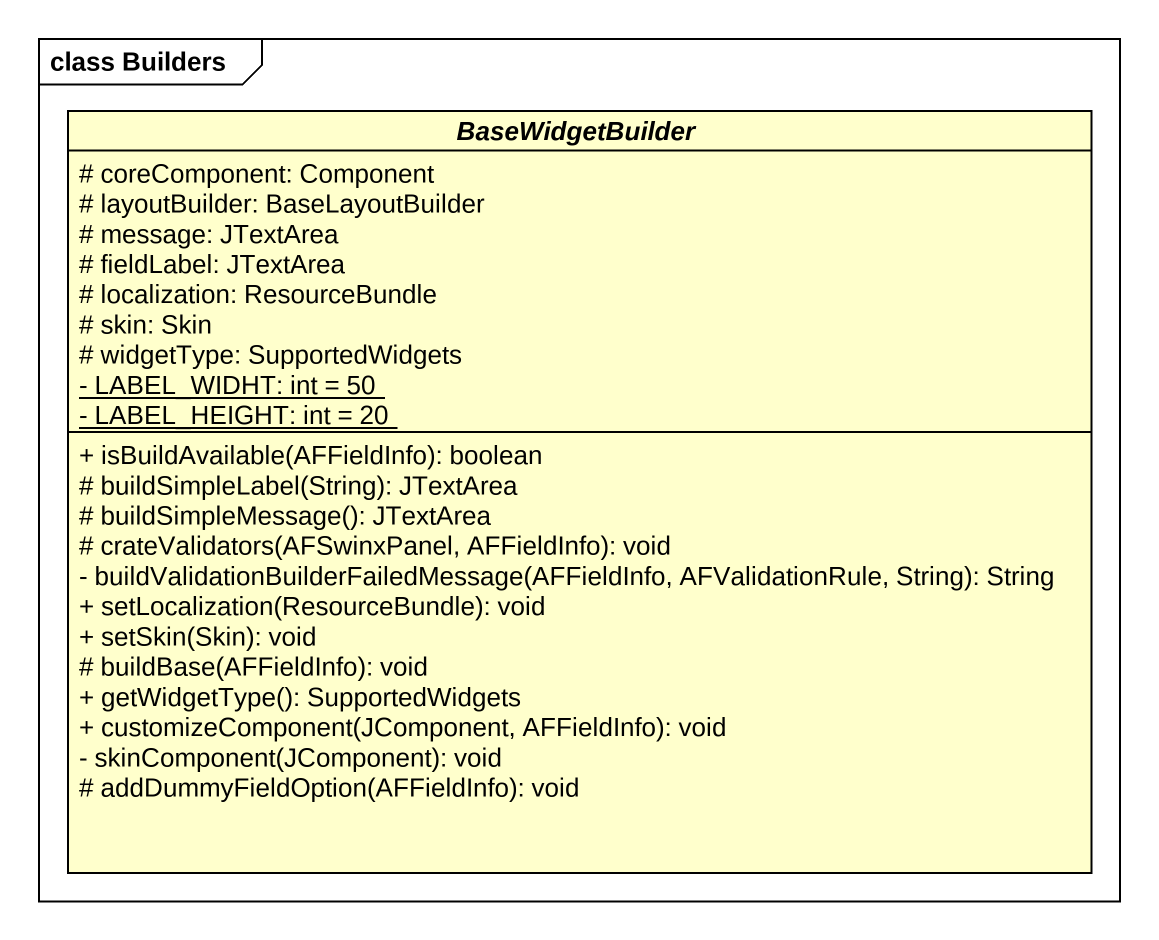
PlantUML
@startuml
mainframe class Builders
hide circle
hide empty members
skinparam classAttributeIconSize 0
abstract class BaseWidgetBuilder {
  # coreComponent: Component
  # layoutBuilder: BaseLayoutBuilder
  # message: JTextArea
  # fieldLabel: JTextArea
  # localization: ResourceBundle
  # skin: Skin
  # widgetType: SupportedWidgets
  {static} - LABEL_WIDHT: int = 50
  {static} - LABEL_HEIGHT: int = 20
  + isBuildAvailable(AFFieldInfo): boolean
  # buildSimpleLabel(String): JTextArea
  # buildSimpleMessage(): JTextArea
  # crateValidators(AFSwinxPanel, AFFieldInfo): void
  - buildValidationBuilderFailedMessage(AFFieldInfo, AFValidationRule, String): String
  + setLocalization(ResourceBundle): void
  + setSkin(Skin): void
  # buildBase(AFFieldInfo): void
  + getWidgetType(): SupportedWidgets
  + customizeComponent(JComponent, AFFieldInfo): void
  - skinComponent(JComponent): void
  # addDummyFieldOption(AFFieldInfo): void
}
@enduml
